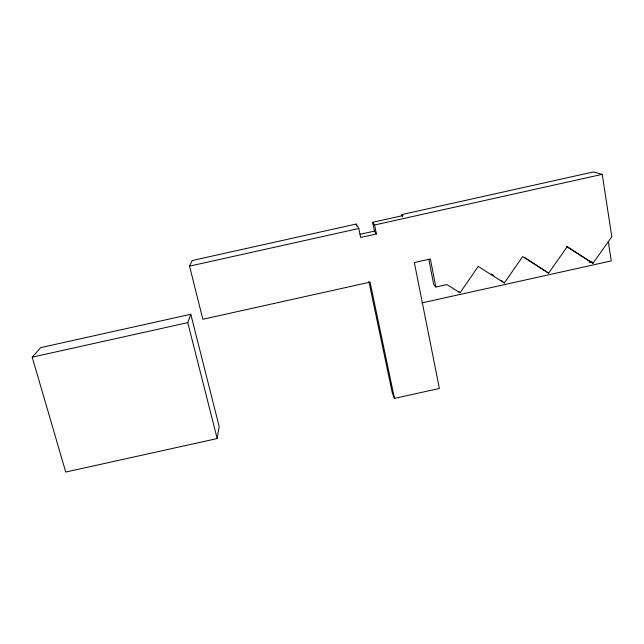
<?xml version="1.0" encoding="UTF-8"?>
<svg xmlns="http://www.w3.org/2000/svg" width="644" height="644" viewBox="0 0 644 644"><rect width="100%" height="100%" fill="white"/><g stroke="black" fill="none" stroke-linecap="round" stroke-linejoin="round"><path stroke-width="0.97" d="M217.181 438.548L219.137 426.417L190.801 314.264L40.733 347.599L32.2 357.17L65.744 472.044L217.181 438.548L187.75 322.628L190.801 314.264M592.947 263.332L567.243 246.652L548.624 273.161L522.719 256.529L504.324 282.99L478.218 266.415L460.058 292.811L446.936 284.567L435.843 287.023L430.369 258.969L414.334 262.535L439.385 388.461L394.466 398.394L370.059 282.144L202.852 319.279L189.561 266.141L192.202 260.522L356.156 224.048L358.797 228.499L360.672 237.459L376.418 233.965L374.567 224.989L372.635 222.309L402.959 215.563L401.945 214.541L593.357 171.956L602.237 174.347L611.8 236.759L592.947 263.332L566.559 246.596M189.561 266.141L358.797 228.499M374.567 224.989L602.237 174.347M359.98 234.327L374.446 231.116L376.418 233.965M32.2 357.17L187.75 322.628M589.196 262.494L592.134 261.842M421.981 302.905L611.269 260.917L608.282 241.508M491.259 273.998L493.747 275.584M524.313 257.399L548.624 273.161M501.233 280.333L504.324 282.99M458.81 291.418L460.058 292.811M435.843 287.023L433.67 284.318L428.815 259.492M394.466 398.394L392.228 392.599L368.851 281.364M356.156 224.048L356.567 226.012M372.635 222.309L374.446 231.116M401.945 214.541L402.339 216.505"/></g></svg>
